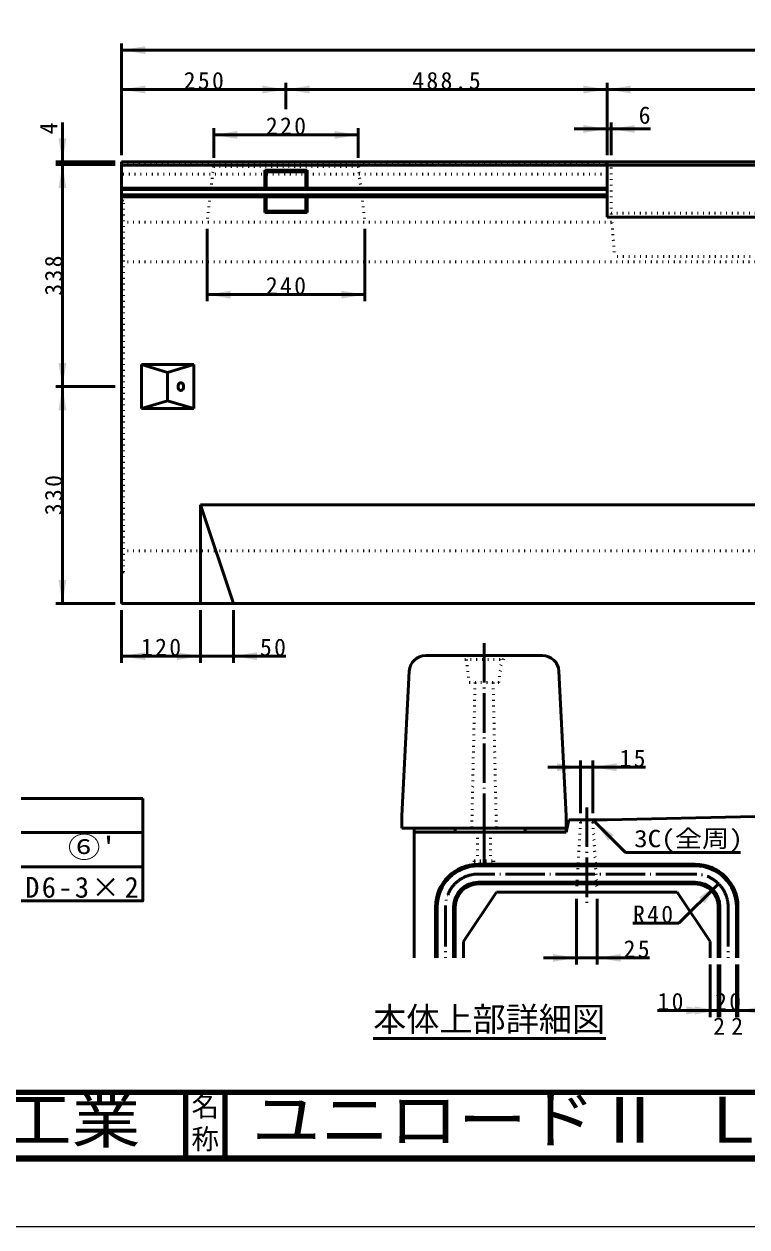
# Model space of a CAD drawing. Units: millimetres, scale not verified. Extents: x -2102 to 2102, y -1485 to 1485.
# Drawn here: x -338 to 761, y -1485 to 345 of the extents above; entities that cross this region are included whole.
import ezdxf
from ezdxf.enums import TextEntityAlignment as Align

# ---------------------------------------------------------------- set-up
doc = ezdxf.new("R2010")
doc.units = ezdxf.units.MM
doc.header["$LTSCALE"] = 5
doc.linetypes.add('DOTTED', pattern=[1.75, 0.25, -1.5])
doc.linetypes.add('LONG_DASHED_DOTTED', pattern=[15.25, 12, -1.5, 0.25, -1.5])
doc.layers.add('0-0_V-nasSTD', color=7, linetype='Continuous', lineweight=35)
doc.layers.add('0-1_0', color=7, linetype='Continuous', lineweight=50)
doc.styles.add('ＭＳ ゴシック', font='')
doc.styles.get('ＭＳ ゴシック').set_extended_font_data('MS Gothic')

msp = doc.modelspace()

# ---------------------------------------------------------------- linework, layer by layer
at = {"layer": '0-0_V-nasSTD', "lineweight": 50}
for p, q in [((548.806, 135.4), (1071.806, 135.4)), ((548.806, 130.4), (810.306, 130.4)), ((272.837, -615.624), (450.335, -615.624)), ((247.87, -639.343), (236.586, -859.374)), ((486.586, -859.374), (475.302, -639.343)), ((-157.5, -833), (-342.5, -833)), ((-157.5, -885), (-157.5, -833)), ((236.586, -859.374), (236.586, -878.124)), ((486.586, -859.374), (486.586, -878.124)), ((236.586, -878.124), (486.586, -878.124)), ((255.336, -878.124), (255.336, -884.374)), ((317.836, -878.124), (317.836, -884.374)), ((424.086, -878.124), (424.086, -884.374)), ((486.586, -878.124), (486.586, -884.374)), ((-342.5, -885), (-157.5, -885)), ((-157.5, -937), (-157.5, -885)), ((-342.5, -937), (-157.5, -937))]:
    msp.add_line(p, q, dxfattribs=at)
at = {"layer": '0-0_V-nasSTD', "linetype": 'LONG_DASHED_DOTTED', "lineweight": 50}
msp.add_line((361.586, -596.874), (361.586, -896.874), dxfattribs=at)
at = {"layer": '0-0_V-nasSTD', "linetype": 'DOTTED', "lineweight": 50}
for p, q in [((329.086, -615.624), (332.211, -621.874)), ((332.211, -621.874), (390.961, -621.874)), ((334.711, -621.874), (339.086, -656.874)), ((384.086, -656.874), (388.461, -621.874)), ((390.961, -621.874), (394.086, -615.624)), ((339.086, -656.874), (384.086, -656.874)), ((347.836, -656.874), (342.836, -878.124)), ((375.336, -656.874), (380.336, -878.124))]:
    msp.add_line(p, q, dxfattribs=at)
at = {"layer": '0-0_V-nasSTD', "lineweight": 100}
for p, q in [((-92.5, -1280), (-92.5, -1380)), ((-32.5, -1280), (-32.5, -1380)), ((-1997.5, -1380), (1997.5, -1380))]:
    msp.add_line(p, q, dxfattribs=at)
at = {"layer": '0-0_V-nasSTD', "lineweight": 18}
for points in [[(-2102.5, -1485), (-2102.5, 1485), (2102.5, 1485), (2102.5, -1485)], [(-2002.5, -1385), (-2002.5, 1385), (2002.5, 1385), (2002.5, -1385)]]:
    msp.add_lwpolyline(points, close=True, dxfattribs=at)
at = {"layer": '0-0_V-nasSTD', "lineweight": 50}
msp.add_lwpolyline([(-342.5, -989), (-157.5, -989), (-157.5, -937)], dxfattribs=at)
for centre, start, end in [((272.837, -640.624), 90, 177.06433), ((450.335, -640.624), 2.93567, 90)]:
    msp.add_arc(centre, 25, start, end, dxfattribs=at)
at = {"layer": '0-0_V-nasSTD'}
for points in [[(-189.694, 305.4), (-153.694, 299.4), (-153.694, 311.4)], [(-189.694, 245.4), (-153.694, 239.4), (-153.694, 251.4)], [(24.306, 239.4), (24.306, 251.4), (60.306, 245.4)], [(60.306, 245.4), (96.306, 239.4), (96.306, 251.4)], [(512.806, 239.4), (512.806, 251.4), (548.806, 245.4)], [(548.806, 245.4), (584.806, 239.4), (584.806, 251.4)], [(512.806, 179.4), (512.806, 191.4), (548.806, 185.4)], [(554.806, 185.4), (590.806, 179.4), (590.806, 191.4)], [(-285.694, 171.4), (-279.694, 135.4), (-273.694, 171.4)], [(-49.694, 176.4), (-13.694, 170.4), (-13.694, 182.4)], [(134.306, 170.4), (134.306, 182.4), (170.306, 176.4)], [(-285.694, 95.4), (-279.694, 131.4), (-273.694, 95.4)], [(-59.694, -66.6), (-23.694, -72.6), (-23.694, -60.6)], [(144.306, -72.6), (144.306, -60.6), (180.306, -66.6)], [(-285.694, -170.6), (-279.694, -206.6), (-273.694, -170.6)], [(-285.694, -242.6), (-279.694, -206.6), (-273.694, -242.6)], [(-285.694, -500.6), (-279.694, -536.6), (-273.694, -500.6)], [(-189.694, -616.6), (-153.694, -622.6), (-153.694, -610.6)], [(-105.694, -622.6), (-105.694, -610.6), (-69.694, -616.6)], [(-19.694, -616.6), (16.306, -622.6), (16.306, -610.6)], [(472.461, -791.624), (472.461, -779.624), (508.461, -785.624)], [(527.211, -785.624), (563.211, -791.624), (563.211, -779.624)], [(255.336, -884.374), (255.336, -878.124), (317.836, -878.124)], [(255.336, -884.374), (317.836, -884.374), (317.836, -878.124)], [(424.086, -884.374), (424.086, -878.124), (486.586, -878.124)], [(424.086, -884.374), (486.586, -884.374), (486.586, -878.124)], [(529.086, -867.499), (550.299, -897.197), (558.785, -888.712)], [(688.493, -983.982), (696.978, -992.467), (718.191, -962.769)], [(466.211, -1081.624), (466.211, -1069.624), (502.211, -1075.624)], [(533.461, -1075.624), (569.461, -1081.624), (569.461, -1069.624)], [(669.336, -1161.624), (669.336, -1149.624), (705.336, -1155.624)], [(681.836, -1161.624), (681.836, -1149.624), (717.836, -1155.624)], [(747.836, -1155.624), (783.836, -1161.624), (783.836, -1149.624)]]:
    msp.add_solid(points, dxfattribs=at)
at = {"layer": '0-1_0'}
for p, q in [((-189.694, 145.4), (-189.694, 315.4)), ((-189.694, 305.4), (1810.306, 305.4)), ((-189.694, 245.4), (60.306, 245.4)), ((60.306, 215.4), (60.306, 255.4)), ((60.306, 245.4), (548.806, 245.4)), ((548.806, 145.4), (548.806, 255.4)), ((548.806, 245.4), (1071.806, 245.4)), ((-279.694, 195.4), (-279.694, 135.4)), ((-49.694, 141.4), (-49.694, 186.4)), ((170.306, 141.4), (170.306, 186.4)), ((498.806, 185.4), (548.806, 185.4)), ((548.806, 185.4), (554.806, 185.4)), ((554.806, 145.4), (554.806, 195.4)), ((614.806, 185.4), (554.806, 185.4)), ((-49.694, 176.4), (170.306, 176.4)), ((-199.694, 135.4), (-289.694, 135.4)), ((-199.694, 131.4), (-289.694, 131.4)), ((-279.694, 131.4), (-279.694, 135.4)), ((-189.694, 135.4), (-189.694, -536.6)), ((-189.694, 135.4), (1810.306, 135.4)), ((-189.694, 130.4), (548.806, 130.4)), ((548.806, 135.4), (548.806, 51.4)), ((28.006, 122.7), (92.606, 122.7)), ((28.006, 122.7), (30.306, 120.4)), ((28.006, 122.7), (28.006, 95.415)), ((30.306, 120.4), (90.306, 120.4)), ((30.306, 120.4), (30.306, 95.415)), ((90.306, 120.4), (92.606, 122.7)), ((90.306, 120.4), (90.306, 95.415)), ((92.606, 122.7), (92.606, 95.415)), ((-189.694, 95.415), (548.806, 95.415)), ((-189.694, 93.4), (548.806, 93.4)), ((-189.694, 85.4), (548.806, 85.4)), ((-189.694, 82.042), (548.806, 82.042)), ((28.006, 82.042), (28.006, 58.1)), ((30.306, 82.042), (30.306, 60.4)), ((90.306, 82.042), (90.306, 60.4)), ((92.606, 82.042), (92.606, 58.1)), ((28.006, 58.1), (30.306, 60.4)), ((28.006, 58.1), (92.606, 58.1)), ((30.306, 60.4), (90.306, 60.4)), ((90.306, 60.4), (92.606, 58.1)), ((548.806, 51.4), (1071.806, 51.4)), ((-59.694, 33.4), (-59.694, -76.6)), ((180.306, 33.4), (180.306, -76.6)), ((-59.694, -66.6), (180.306, -66.6)), ((-159.694, -173.1), (-159.694, -240.1)), ((-159.694, -173.1), (-79.694, -173.1)), ((-79.694, -173.1), (-79.694, -240.1)), ((-119.694, -185.1), (-119.694, -228.1)), ((-199.694, -206.6), (-289.694, -206.6)), ((-159.694, -240.1), (-79.694, -240.1)), ((-69.694, -386.6), (-69.694, -536.6)), ((-69.694, -386.6), (-19.694, -536.6)), ((-69.694, -386.6), (810.306, -386.6)), ((-199.694, -536.6), (-289.694, -536.6)), ((-189.694, -536.6), (1810.306, -536.6)), ((-189.694, -546.6), (-189.694, -626.6)), ((-69.694, -546.6), (-69.694, -626.6)), ((-19.694, -546.6), (-19.694, -626.6)), ((60.306, -616.6), (-19.694, -616.6)), ((458.461, -785.624), (508.461, -785.624)), ((508.461, -855.624), (508.461, -775.624)), ((508.461, -785.624), (527.211, -785.624)), ((527.211, -855.624), (527.211, -775.624)), ((607.211, -785.624), (527.211, -785.624)), ((490.336, -865.624), (486.586, -884.374)), ((490.336, -865.624), (549.086, -865.624)), ((529.086, -867.499), (576.797, -915.21)), ((255.336, -884.374), (486.586, -884.374)), ((255.336, -884.374), (255.336, -1075.624)), ((682.836, -933.124), (352.836, -933.124)), ((751.797, -915.21), (576.797, -915.21)), ((682.836, -935.624), (352.836, -935.624)), ((682.836, -960.624), (352.836, -960.624)), ((682.836, -963.124), (352.836, -963.124)), ((658.087, -1022.873), (718.191, -962.769)), ((380.336, -975.624), (330.336, -1050.624)), ((380.336, -975.624), (655.336, -975.624)), ((502.211, -985.624), (502.211, -1085.624)), ((533.461, -985.624), (533.461, -1085.624)), ((655.336, -975.624), (705.336, -1050.624)), ((287.836, -998.124), (287.836, -1075.624)), ((290.336, -998.124), (290.336, -1075.624)), ((315.336, -998.124), (315.336, -1075.624)), ((317.836, -998.124), (317.836, -1075.624)), ((717.836, -1075.624), (717.836, -998.124)), ((720.336, -998.124), (720.336, -1075.624)), ((745.336, -998.124), (745.336, -1075.624)), ((747.836, -1075.624), (747.836, -998.124)), ((658.087, -1022.873), (588.087, -1022.873)), ((330.336, -1050.624), (330.336, -1075.624)), ((705.336, -1050.624), (705.336, -1075.624)), ((452.211, -1075.624), (502.211, -1075.624)), ((502.211, -1075.624), (533.461, -1075.624)), ((613.461, -1075.624), (533.461, -1075.624)), ((705.336, -1085.624), (705.336, -1165.624)), ((717.836, -1085.624), (717.836, -1165.624)), ((720.336, -1085.624), (720.336, -1165.624)), ((745.336, -1085.624), (745.336, -1165.624)), ((747.836, -1085.624), (747.836, -1165.624)), ((625.336, -1155.624), (705.336, -1155.624)), ((705.336, -1155.624), (717.836, -1155.624)), ((192.868, -1198.458), (546.877, -1198.458))]:
    msp.add_line(p, q, dxfattribs=at)
at = {"layer": '0-1_0', "linetype": 'DOTTED'}
for p, q in [((-189.694, 131.4), (548.806, 131.4)), ((-49.694, 128.4), (-59.694, 43.4)), ((-49.694, 128.4), (-52.694, 131.4)), ((170.306, 128.4), (180.306, 43.4)), ((554.806, 135.4), (554.806, 51.4)), ((548.806, 116.4), (-189.694, 116.4)), ((-186.694, 75.4), (-189.694, 77.4)), ((-186.694, -488.6), (-186.694, 75.4)), ((-189.694, 53.4), (-186.694, 55.4)), ((554.806, 57.4), (810.306, 57.4)), ((-189.694, 43.4), (556.112, 43.4)), ((555.505, 51.4), (560.065, -8.711)), ((-189.694, -16.6), (810.306, -16.6)), ((810.306, -8.711), (560.065, -8.711)), ((-189.694, -456.6), (810.306, -456.6)), ((-189.694, -466.6), (-186.694, -468.6)), ((-186.694, -488.6), (-189.694, -490.6)), ((508.461, -869.374), (502.211, -975.624)), ((508.461, -869.374), (504.711, -865.624)), ((508.461, -869.374), (527.211, -869.374)), ((527.211, -869.374), (530.961, -865.624)), ((527.211, -869.374), (533.461, -975.624)), ((351.586, -884.374), (351.586, -928.124)), ((371.586, -884.374), (371.586, -928.124)), ((346.586, -928.124), (376.586, -928.124)), ((346.586, -928.124), (346.586, -931.874)), ((346.586, -931.874), (376.586, -931.874)), ((376.586, -928.124), (376.586, -931.874))]:
    msp.add_line(p, q, dxfattribs=at)
at = {"layer": '0-1_0', "linetype": 'LONG_DASHED_DOTTED'}
for p, q in [((517.836, -846.874), (517.836, -994.374)), ((361.586, -875.624), (361.586, -931.874)), ((682.836, -948.124), (352.836, -948.124)), ((302.836, -998.124), (302.836, -1075.624)), ((732.836, -998.124), (732.836, -1075.624))]:
    msp.add_line(p, q, dxfattribs=at)
at = {"layer": '0-1_0', "lineweight": 100}
msp.add_line((-1997.5, -1280), (1997.5, -1280), dxfattribs=at)
at = {"layer": '0-1_0'}
for points in [[(-279.694, -536.6), (-279.694, -206.6), (-279.694, 131.4)], [(-159.694, -173.1), (-119.694, -185.1), (-79.694, -173.1)], [(-159.694, -240.1), (-119.694, -228.1), (-79.694, -240.1)], [(-189.694, -616.6), (-69.694, -616.6), (-19.694, -616.6)], [(549.086, -865.624), (774.086, -860.624), (780.336, -866.874)], [(717.836, -1155.624), (720.336, -1155.624), (745.336, -1155.624), (747.836, -1155.624), (780.336, -1155.624)]]:
    msp.add_lwpolyline(points, dxfattribs=at)
at = {"layer": '0-1_0', "linetype": 'DOTTED'}
msp.add_lwpolyline([(-49.694, 128.4), (170.306, 128.4), (173.306, 131.4)], dxfattribs=at)
at = {"layer": '0-1_0'}
for centre, radius, start, end in [((352.836, -998.124), 65, 90, 180), ((682.836, -998.124), 65, 0, 90), ((352.836, -998.124), 62.5, 90, 180), ((682.836, -998.124), 62.5, 0, 90), ((352.836, -998.124), 37.5, 90, 180), ((352.836, -998.124), 35, 90, 180), ((682.836, -998.124), 37.5, 0, 90), ((682.836, -998.124), 35, 0, 90)]:
    msp.add_arc(centre, radius, start, end, dxfattribs=at)
at = {"layer": '0-1_0', "linetype": 'LONG_DASHED_DOTTED'}
for centre, start, end in [((352.836, -998.124), 90, 180), ((682.836, -998.124), 0, 90)]:
    msp.add_arc(centre, 50, start, end, dxfattribs=at)
at = {"layer": '0-1_0'}
msp.add_ellipse((-99.694, -206.6), major_axis=(0, 6), ratio=0.707107, dxfattribs=at)

# ---------------------------------------------------------------- texts
at = {"layer": '0-0_V-nasSTD', "style": 'ＭＳ ゴシック'}
for s, height, p in [('6', 26.39, (596.806, 185.4)), ('本体上部詳細図', 36.95, (192.868, -1198.458)), ('2', 26.39, (710.086, -1200.624)), ('2', 26.39, (737.586, -1200.624)), ('名', 30.79, (-83.518, -1326.001)), ('称', 30.79, (-83.524, -1375.99))]:
    msp.add_text(s, height=height, dxfattribs=at).set_placement(p, align=Align.BOTTOM_LEFT)
msp.add_text('4', height=26.39, rotation=90, dxfattribs=at).set_placement((-279.694, 177.4), align=Align.BOTTOM_LEFT)
for s, height, width, p in [('3C(全周)', 26.39, 1.15, (589.797, -915.21)), ("⑥'", 31.67, 1.15, (-271.6, -932.6)), ('株式会社船生コンクリート工業', 69.65, 1.1, (-1624.221, -1377.45)), ('ユニロードⅡ Ｌ集水', 69.65, 1.1, (8.5, -1377.53))]:
    msp.add_text(s, height=height, dxfattribs=dict(at, width=width)).set_placement(p, align=Align.BOTTOM_LEFT)
at = {"layer": '0-0_V-nasSTD', "attachment_point": 7, "style": 'ＭＳ ゴシック'}
for s, insert, char_height in [('\\T1.2;250', (-95.294, 245.4), 26.39), ('\\T1.2;488.5', (252.356, 245.4), 26.39), ('\\T1.2;220', (29.706, 176.4), 26.39), ('\\T1.2;240', (29.706, -66.6), 26.39), ('\\T1.2;120', (-160.294, -616.6), 26.39), ('\\T1.2;50', (20.706, -616.603), 26.39), ('\\T1.2;15', (567.611, -785.624), 26.39), ('\\T1.17;D6-3×2', (-336.4, -984.6), 31.67), ('\\T1.2;R40', (588.087, -1022.873), 26.39), ('\\T1.2;25', (573.861, -1075.624), 26.39), ('\\T1.2;10', (625.336, -1155.624), 26.39), ('\\T1.2;20', (713.036, -1155.624), 26.39)]:
    msp.add_mtext(s, dxfattribs=dict(at, insert=insert, char_height=char_height))
at = {"layer": '0-0_V-nasSTD', "char_height": 26.39, "attachment_point": 7, "rotation": 90, "style": 'ＭＳ ゴシック'}
for s, insert in [('\\T1.2;338', (-279.694, -68.2)), ('\\T1.2;330', (-279.694, -402.2))]:
    msp.add_mtext(s, dxfattribs=dict(at, insert=insert))

doc.saveas('drawing.dxf')
